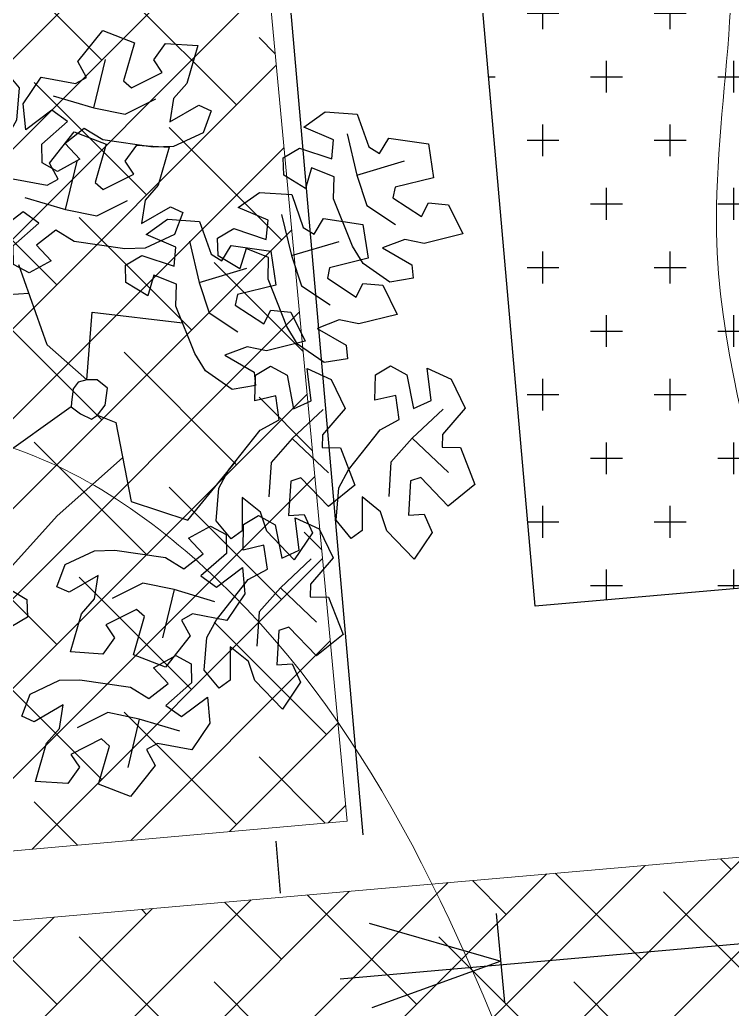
# Model space of a CAD drawing. Header units: millimetres. Extents: x 5637 to 6048, y 3385 to 3927.
# Drawn here: x 5685.5 to 5689.7, y 3628.25 to 3634.09 of the extents above; entities that cross this region are included whole.
import ezdxf

# ---------------------------------------------------------------- set-up
doc = ezdxf.new("R2010")
doc.units = ezdxf.units.MM
doc.layers.add('Contour Lines', color=253, linetype='Continuous')
doc.layers.add('dr', color=7, linetype='Continuous', lineweight=30, true_color=0x424d8a)
doc.layers.add('ground 1', color=7, linetype='Continuous', lineweight=30)
doc.layers.add('plants1', color=7, linetype='Continuous', true_color=0x89ee5d)
pattern_1 = [(45, (2816.368087035456, -1263.747613335156), (-0.2651650429449553, 0.2651650429449554), []), (135, (2816.368087035456, -1263.747613335156), (-0.795495128834866, 0.2651650429449554), [0.9375, -0.5625])]

# ---------------------------------------------------------------- blocks, each defined once
blk = doc.blocks.new('212')
at = {"color": 48, "linetype": 'Continuous'}
for p, q in [((2813.16007876276, 4856.988571532712), (2813.306924864561, 4857.172663950223)), ((2813.306924864561, 4857.172663950223), (2813.494752338661, 4857.100017153288)), ((2813.494752338661, 4857.100017153288), (2813.429771482525, 4856.874955836553)), ((2813.607754812719, 4856.999659603623), (2813.676528172536, 4857.095839370851)), ((2813.676528172536, 4857.095839370851), (2813.867425895319, 4857.083225265852)), ((2812.245819424383, 4856.904788681891), (2812.352204320286, 4857.063799926326)), ((2812.352204320286, 4857.063799926326), (2812.514346156469, 4856.894903521278)), ((2813.867425895319, 4857.083225265852), (2813.802232425158, 4856.858343676233)), ((2813.212022623159, 4856.895204767917), (2813.16007876276, 4856.988571532712)), ((2813.16007876276, 4856.988571532712), (2813.16007876276, 4856.988571532712)), ((2813.254826192702, 4856.715811524313), (2813.323062952981, 4857.001099264884)), ((2813.658065874358, 4856.923607340262), (2813.607754812719, 4856.999659603623)), ((2812.66049170334, 4856.894046011892), (2812.72492325084, 4856.940200958462)), ((2812.72492325084, 4856.940200958462), (2812.813390427101, 4856.833483598158)), ((2813.476869568261, 4856.833131788528), (2813.658065874358, 4856.923607340262)), ((2812.294724939838, 4856.797143378532), (2812.245819424383, 4856.904788681891)), ((2812.514346156469, 4856.894903521278), (2812.551439742208, 4856.783326375136)), ((2812.660300125138, 4856.69589345905), (2812.66049170334, 4856.894046011892)), ((2812.838490291782, 4856.74001050255), (2812.944498907286, 4856.897258775966)), ((2812.944498907286, 4856.897258775966), (2813.14648994017, 4856.859264946688)), ((2813.14648994017, 4856.859264946688), (2813.212022623159, 4856.895204767917)), ((2813.429771482525, 4856.874955836553), (2813.476869568261, 4856.833131788528)), ((2813.802232425158, 4856.858343676233), (2813.724159683173, 4856.770431025947)), ((2812.385761501779, 4856.802682269169), (2812.294724939838, 4856.797143378532)), ((2812.373503227253, 4856.600515445055), (2812.385761501779, 4856.802682269169)), ((2812.813390427101, 4856.833483598158), (2812.797478618271, 4856.64232777646)), ((2811.994493891349, 4856.62311520042), (2812.151323810915, 4856.749459021021)), ((2812.151323810915, 4856.749459021021), (2812.313734788445, 4856.580645897039)), ((2812.551439742208, 4856.783326375136), (2812.660300125138, 4856.69589345905)), ((2813.015238918729, 4856.787191572333), (2813.254826192702, 4856.715811524313)), ((2813.439611971621, 4856.677585822039), (2813.621025683326, 4856.767881930853)), ((2813.724159683173, 4856.770431025947), (2813.702867735457, 4856.632449946066)), ((2812.489579916574, 4856.490482937175), (2812.502097465101, 4856.692737265549)), ((2812.852986282475, 4856.585754958683), (2812.838490291782, 4856.74001050255)), ((2813.006098343679, 4856.701169885105), (2812.852986282475, 4856.585754958683)), ((2813.098490719861, 4856.634638619583), (2813.006098343679, 4856.701169885105)), ((2813.254826192702, 4856.715811524313), (2813.439611971621, 4856.677585822039)), ((2813.702867735457, 4856.632449946066), (2813.874557689517, 4856.731358251311)), ((2813.874557689517, 4856.731358251311), (2813.946749525625, 4856.698639093623)), ((2813.946749525625, 4856.698639093623), (2813.898570183789, 4856.568660939156)), ((2814.492435695307, 4856.602229441427), (2814.618771163662, 4856.691917883452)), ((2814.618771163662, 4856.691917883452), (2814.807966692855, 4856.678736401872)), ((2812.797478618271, 4856.64232777646), (2812.73980475505, 4856.536473001317)), ((2812.947172870789, 4856.502106294247), (2813.098490719861, 4856.634638619583)), ((2814.807966692855, 4856.678736401872), (2814.876059267424, 4856.484806936448)), ((2812.080492424158, 4856.403902334082), (2811.994493891349, 4856.62311520042)), ((2812.313734788445, 4856.580645897039), (2812.373503227253, 4856.600515445055)), ((2812.992142128729, 4856.389241181211), (2813.138988230535, 4856.573333598722)), ((2813.197352544476, 4856.594095979402), (2813.084689283245, 4856.505511760675)), ((2813.138988230535, 4856.573333598722), (2813.326815704629, 4856.500686801786)), ((2813.307053957218, 4856.527100710757), (2813.197352544476, 4856.594095979402)), ((2813.898570183789, 4856.568660939156), (2813.725057836506, 4856.486858744514)), ((2814.668937481915, 4856.527343359685), (2814.492435695307, 4856.602229441427)), ((2812.364080245547, 4856.349571722137), (2812.151137308482, 4856.551301960791)), ((2812.73980475505, 4856.536473001317), (2812.553634007457, 4856.300434775274)), ((2813.604547870346, 4856.483875313934), (2813.307053957218, 4856.527100710757)), ((2814.657519139453, 4856.414057384857), (2814.668937481915, 4856.527343359685)), ((2814.748008023514, 4856.562436828067), (2814.80599509669, 4856.319265867152)), ((2814.939941548436, 4856.44601714803), (2814.994835772325, 4856.53769047203)), ((2814.994835772325, 4856.53769047203), (2814.994835772325, 4856.53769047203)), ((2814.994835772325, 4856.53769047203), (2815.227680691131, 4856.502565231621)), ((2812.364080245547, 4856.349571722137), (2812.489579916574, 4856.490482937175)), ((2812.948968699862, 4856.390512855995), (2812.947172870789, 4856.502106294247)), ((2812.947172870789, 4856.502106294247), (2812.947172870789, 4856.502106294247)), ((2813.084689283245, 4856.505511760675), (2813.171182613785, 4856.413184379182)), ((2813.326815704629, 4856.500686801786), (2813.261830056917, 4856.27562520086)), ((2813.439813387112, 4856.400328967929), (2813.508591538509, 4856.496509019351)), ((2813.508591538509, 4856.496509019351), (2813.69947967813, 4856.483894345967)), ((2813.725057836506, 4856.486858744514), (2813.604547870346, 4856.483875313934)), ((2813.69947967813, 4856.483894345967), (2813.63429099955, 4856.259013040538)), ((2814.371341187078, 4856.421501192288), (2814.467085974389, 4856.478832097798)), ((2814.467085974389, 4856.478832097798), (2814.467085974389, 4856.478832097798)), ((2814.467085974389, 4856.478832097798), (2814.657519139453, 4856.414057384857)), ((2814.876059267424, 4856.484806936448), (2814.939941548436, 4856.44601714803)), ((2815.227680691131, 4856.502565231621), (2815.258688113015, 4856.303570390891)), ((2812.187326569445, 4856.402194234355), (2812.080492424158, 4856.403902334082)), ((2812.080492424158, 4856.403902334082), (2812.080492424158, 4856.403902334082)), ((2812.185690258016, 4856.327470268865), (2812.187326569445, 4856.402194234355)), ((2813.171182613785, 4856.413184379182), (2813.039941175501, 4856.34111157321)), ((2813.086879975518, 4856.116480604429), (2813.155116735795, 4856.401768345)), ((2813.490129240332, 4856.324276988761), (2813.439813387112, 4856.400328967929)), ((2814.374041537615, 4856.318005913998), (2814.371341187078, 4856.421501192288)), ((2814.80599509669, 4856.319265867152), (2815.087166063451, 4856.402808425949)), ((2811.334828469638, 4856.225636511593), (2811.441203782387, 4856.384647187642)), ((2811.441203782387, 4856.384647187642), (2811.603345334378, 4856.215755574175)), ((2812.182480897328, 4856.177766434507), (2812.364080245547, 4856.349571722137)), ((2813.039941175501, 4856.34111157321), (2812.948968699862, 4856.390512855995)), ((2813.044085989134, 4856.295874416416), (2812.992142128729, 4856.389241181211)), ((2812.992142128729, 4856.389241181211), (2812.992142128729, 4856.389241181211)), ((2814.538798593485, 4856.361446440616), (2814.502092497334, 4856.240380813962)), ((2814.671839157597, 4856.308169070695), (2814.538798593485, 4856.361446440616)), ((2812.051791515508, 4856.171539424296), (2812.185690258016, 4856.327470268865)), ((2812.553634007457, 4856.300434775274), (2812.4407588816, 4856.238933523175)), ((2812.670539283017, 4856.140679298473), (2812.776552690101, 4856.297927856079)), ((2812.776552690101, 4856.297927856079), (2812.978538931405, 4856.25993374261)), ((2812.978538931405, 4856.25993374261), (2813.044085989134, 4856.295874416416)), ((2813.261830056917, 4856.27562520086), (2813.308923351076, 4856.233800868643)), ((2813.308923351076, 4856.233800868643), (2813.490129240332, 4856.324276988761)), ((2814.502092497334, 4856.240380813962), (2814.374041537615, 4856.318005913998)), ((2814.668665160291, 4856.179677341532), (2814.671839157597, 4856.308169070695)), ((2814.80599509669, 4856.319265867152), (2814.865282057154, 4856.140114575103)), ((2815.258688113015, 4856.303570390891), (2815.03129120358, 4856.247326705528)), ((2811.383733700905, 4856.117995999814), (2811.334828469638, 4856.225636511593)), ((2811.749500748599, 4856.214893841594), (2811.81392271294, 4856.261048219779)), ((2811.81392271294, 4856.261048219779), (2811.90239947236, 4856.154331427861)), ((2812.4407588816, 4856.238933523175), (2812.461140691871, 4856.097077010296)), ((2813.63429099955, 4856.259013040538), (2813.556213465988, 4856.171100106062)), ((2814.105834354394, 4856.127201132689), (2814.232179690104, 4856.216885351516)), ((2814.232179690104, 4856.216885351516), (2814.421356052976, 4856.203702733167)), ((2815.03129120358, 4856.247326705528), (2815.018606759961, 4856.185627465327)), ((2811.603345334378, 4856.215755574175), (2811.640448219082, 4856.104183788001)), ((2811.749309170393, 4856.016741288751), (2811.749500748599, 4856.214893841594)), ((2812.134959262877, 4856.001108532534), (2812.051791515508, 4856.171539424296)), ((2812.356221582518, 4856.173592924963), (2812.252396204944, 4856.126842154663)), ((2812.395337466896, 4855.976276303529), (2812.356221582518, 4856.173592924963)), ((2812.847297493121, 4856.187860936643), (2813.086879975518, 4856.116480604429)), ((2813.271665754432, 4856.078254902154), (2813.45307467456, 4856.168550726774)), ((2813.556213465988, 4856.171100106062), (2813.534921518273, 4856.033119026181)), ((2814.421356052976, 4856.203702733167), (2814.489448343352, 4856.009778059324)), ((2814.779988041633, 4855.900418510245), (2814.668665160291, 4856.179677341532)), ((2815.018606759961, 4856.185627465327), (2815.187564526233, 4856.073927746558)), ((2811.47476096388, 4856.123529530487), (2811.383733700905, 4856.117995999814)), ((2811.462512272508, 4855.921363274757), (2811.47476096388, 4856.123529530487)), ((2811.640448219082, 4856.104183788001), (2811.749309170393, 4856.016741288751)), ((2811.90239947236, 4856.154331427861), (2811.886482871948, 4855.963175321971)), ((2812.252396204944, 4856.126842154663), (2812.275805949245, 4855.936527908528)), ((2812.461140691871, 4856.097077010296), (2812.584349417527, 4856.125820615424)), ((2812.584349417527, 4856.125820615424), (2812.581140056839, 4855.976116781067)), ((2812.685044856867, 4855.98642432299), (2812.670539283017, 4856.140679298473)), ((2812.838147334913, 4856.101838681027), (2812.685044856867, 4855.98642432299)), ((2812.930554085834, 4856.035308268082), (2812.838147334913, 4856.101838681027)), ((2813.086879975518, 4856.116480604429), (2813.271665754432, 4856.078254902154)), ((2813.534921518273, 4856.033119026181), (2813.706621055491, 4856.132027899811)), ((2813.706621055491, 4856.132027899811), (2813.77880330844, 4856.099308173739)), ((2814.282346008352, 4856.052310827749), (2814.105834354394, 4856.127201132689)), ((2814.865282057154, 4856.140114575103), (2815.034183296111, 4856.028151848154)), ((2815.187564526233, 4856.073927746558), (2815.228279306609, 4856.15553749849)), ((2815.228279306609, 4856.15553749849), (2815.345958750268, 4856.1440623792)), ((2815.345958750268, 4856.1440623792), (2815.430472145525, 4855.972427446607)), ((2811.083493353446, 4855.943962461738), (2811.24033285617, 4856.070306850722)), ((2811.24033285617, 4856.070306850722), (2811.402734250542, 4855.901493158356)), ((2813.56237974049, 4855.969280748158), (2813.68871520885, 4856.058969190183)), ((2813.68871520885, 4856.058969190183), (2813.877911022231, 4856.045782917024)), ((2813.77880330844, 4856.099308173739), (2813.730623966606, 4855.969330019271)), ((2813.877911022231, 4856.045782917024), (2813.94599852103, 4855.851857958988)), ((2814.270927665891, 4855.939024852921), (2814.282346008352, 4856.052310827749)), ((2814.361406966797, 4856.087403727746), (2814.419384456812, 4855.844232198449)), ((2814.553345283297, 4855.970984331901), (2814.608234431411, 4856.062662163289)), ((2814.608234431411, 4856.062662163289), (2814.608234431411, 4856.062662163289)), ((2814.608234431411, 4856.062662163289), (2814.841089217568, 4856.027532699683)), ((2811.578588961833, 4855.811330766876), (2811.591096643005, 4856.013589318448)), ((2812.275805949245, 4855.936527908528), (2812.134959262877, 4856.001108532534)), ((2812.779236236763, 4855.902775942746), (2812.930554085834, 4856.035308268082)), ((2813.029411118872, 4855.994765343709), (2812.916752649218, 4855.906181409171)), ((2813.13911253161, 4855.927770075066), (2813.029411118872, 4855.994765343709)), ((2813.984740130356, 4855.946468091968), (2814.080484917669, 4856.003798997477)), ((2814.080484917669, 4856.003798997477), (2814.080484917669, 4856.003798997477)), ((2814.080484917669, 4856.003798997477), (2814.270927665891, 4855.939024852921)), ((2814.489448343352, 4856.009778059324), (2814.553345283297, 4855.970984331901)), ((2814.841089217568, 4856.027532699683), (2814.872077473136, 4855.828536722186)), ((2811.169496677837, 4855.724749879591), (2811.083493353446, 4855.943962461738)), ((2811.886482871948, 4855.963175321971), (2811.828813800309, 4855.857320831019)), ((2812.49287187074, 4855.922037444489), (2812.395337466896, 4855.976276303529)), ((2812.395337466896, 4855.976276303529), (2812.395337466896, 4855.976276303529)), ((2812.581140056839, 4855.976116781067), (2812.49287187074, 4855.922037444489)), ((2813.436611236319, 4855.884544962435), (2813.13911253161, 4855.927770075066)), ((2813.730623966606, 4855.969330019271), (2813.557121202475, 4855.887528393014)), ((2813.738881527097, 4855.894394666418), (2813.56237974049, 4855.969280748158)), ((2813.817952352893, 4855.929483343219), (2813.875934350296, 4855.686316889695)), ((2813.987440480894, 4855.842972813678), (2813.984740130356, 4855.946468091968)), ((2814.419384456812, 4855.844232198449), (2814.700574305696, 4855.927780685593)), ((2815.087955568337, 4855.940115488473), (2814.957803237691, 4855.88956732468)), ((2815.203130910835, 4855.91646114416), (2815.087955568337, 4855.940115488473)), ((2815.430472145525, 4855.972427446607), (2815.203130910835, 4855.91646114416)), ((2811.453089290806, 4855.67041955184), (2811.240146353744, 4855.872149790492)), ((2811.402734250542, 4855.901493158356), (2811.462512272508, 4855.921363274757)), ((2812.781022482673, 4855.791181936108), (2812.779236236763, 4855.902775942746)), ((2812.779236236763, 4855.902775942746), (2812.779236236763, 4855.902775942746)), ((2812.916752649218, 4855.906181409171), (2813.003236396595, 4855.813853459297)), ((2813.557121202475, 4855.887528393014), (2813.436611236319, 4855.884544962435)), ((2813.727463184637, 4855.78110869159), (2813.738881527097, 4855.894394666418)), ((2814.009885593625, 4855.81306845476), (2814.064779817507, 4855.904741778759)), ((2814.064779817507, 4855.904741778759), (2814.064779817507, 4855.904741778759)), ((2814.064779817507, 4855.904741778759), (2814.297624736314, 4855.869616538352)), ((2814.152197536764, 4855.886413340298), (2814.11548185745, 4855.765347145256)), ((2814.285242608266, 4855.833141046147), (2814.152197536764, 4855.886413340298)), ((2814.297624736314, 4855.869616538352), (2814.328632158197, 4855.670621697624)), ((2814.842824428766, 4855.7975423741), (2814.779988041633, 4855.900418510245)), ((2814.957803237691, 4855.88956732468), (2815.129315988288, 4855.790323929658)), ((2811.453089290806, 4855.67041955184), (2811.578588961833, 4855.811330766876)), ((2811.828813800309, 4855.857320831019), (2811.642633185366, 4855.621286828172)), ((2813.003236396595, 4855.813853459297), (2812.871994958316, 4855.741780653326)), ((2813.441285232261, 4855.788552499021), (2813.537030019573, 4855.84588340453)), ((2813.537030019573, 4855.84588340453), (2813.537030019573, 4855.84588340453)), ((2813.537030019573, 4855.84588340453), (2813.727463184637, 4855.78110869159)), ((2813.94599852103, 4855.851857958988), (2814.009885593625, 4855.81306845476)), ((2814.11548185745, 4855.765347145256), (2813.987440480894, 4855.842972813678)), ((2814.28207847831, 4855.704645093788), (2814.285242608266, 4855.833141046147)), ((2814.419384456812, 4855.844232198449), (2814.478681000433, 4855.665081474782)), ((2814.872077473136, 4855.828536722186), (2814.644680563701, 4855.772293036823)), ((2812.871994958316, 4855.741780653326), (2812.781022482673, 4855.791181936108)), ((2812.97816563348, 4855.31792952516), (2812.81147262146, 4855.790804926833)), ((2813.443985582798, 4855.685057220732), (2813.441285232261, 4855.788552499021)), ((2813.875934350296, 4855.686316889695), (2814.157110108634, 4855.769859732682)), ((2814.644680563701, 4855.772293036823), (2814.632015286403, 4855.710594933391)), ((2815.000420175642, 4855.688188462853), (2814.842824428766, 4855.7975423741)), ((2815.129315988288, 4855.790323929658), (2815.137076276897, 4855.711449825403)), ((2811.276335614704, 4855.723042064057), (2811.169496677837, 4855.724749879591)), ((2811.169496677837, 4855.724749879591), (2811.169496677837, 4855.724749879591)), ((2811.274689720113, 4855.648317530182), (2811.276335614704, 4855.723042064057)), ((2813.608737847091, 4855.728497463156), (2813.572036542517, 4855.607432120692)), ((2813.741783202781, 4855.675220377428), (2813.608737847091, 4855.728497463156)), ((2814.393377401755, 4855.42538484154), (2814.28207847831, 4855.704645093788)), ((2814.632015286403, 4855.710594933391), (2814.800963469512, 4855.598894646238)), ((2815.137076276897, 4855.711449825403), (2815.000420175642, 4855.688188462853)), ((2811.140790977603, 4855.492386685615), (2811.274689720113, 4855.648317530182)), ((2811.271489942582, 4855.49861426421), (2811.453089290806, 4855.67041955184)), ((2813.572036542517, 4855.607432120692), (2813.443985582798, 4855.685057220732)), ((2813.738609205474, 4855.546728648262), (2813.741783202781, 4855.675220377428)), ((2813.875934350296, 4855.686316889695), (2813.93522610234, 4855.507165881836)), ((2814.328632158197, 4855.670621697624), (2814.101235248763, 4855.614378012258)), ((2814.478681000433, 4855.665081474782), (2814.647572372035, 4855.55312297103)), ((2814.800963469512, 4855.598894646238), (2814.841678249887, 4855.680504398169)), ((2814.841678249887, 4855.680504398169), (2814.959347826193, 4855.669033502074)), ((2814.959347826193, 4855.669033502074), (2815.043870520419, 4855.497403929445)), ((2811.642633185366, 4855.621286828172), (2811.529758343701, 4855.559780784492)), ((2812.356939811203, 4855.587169913345), (2811.568480681108, 4855.269705339804)), ((2812.871528484901, 4855.620416932049), (2812.356939811203, 4855.587169913345)), ((2814.101235248763, 4855.614378012258), (2814.088550805148, 4855.55267877206)), ((2811.529758343701, 4855.559780784492), (2811.550149452933, 4855.417929631578)), ((2813.849932371013, 4855.267465025397), (2813.738609205474, 4855.546728648262)), ((2814.088550805148, 4855.55267877206), (2814.257508571416, 4855.440979053289)), ((2814.257508571416, 4855.440979053289), (2814.298223351791, 4855.522588805222)), ((2814.298223351791, 4855.522588805222), (2814.415902795451, 4855.511113685929)), ((2811.223958724978, 4855.321955793852), (2811.140790977603, 4855.492386685615)), ((2811.445221044619, 4855.494440186279), (2811.341405250203, 4855.447689984365)), ((2811.484346512155, 4855.297124133232), (2811.445221044619, 4855.494440186279)), ((2813.212842867147, 4855.111737475235), (2813.244336374849, 4855.510397453063)), ((2813.244336374849, 4855.510397453063), (2813.778112038805, 4855.447632841164)), ((2813.93522610234, 4855.507165881836), (2814.104127341293, 4855.395203154888)), ((2814.415902795451, 4855.511113685929), (2814.500425205486, 4855.339488904882)), ((2814.701354511617, 4855.465082388152), (2814.571211764132, 4855.414534792743)), ((2814.816529854113, 4855.44142804384), (2814.701354511617, 4855.465082388152)), ((2815.043870520419, 4855.497403929445), (2814.816529854113, 4855.44142804384)), ((2811.341405250203, 4855.447689984365), (2811.364805411341, 4855.257375169845)), ((2811.550149452933, 4855.417929631578), (2811.673348879629, 4855.446667876742)), ((2811.673348879629, 4855.446667876742), (2811.670149102098, 4855.296964610769)), ((2814.45623267101, 4855.322514633744), (2814.393377401755, 4855.42538484154)), ((2814.571211764132, 4855.414534792743), (2814.742714931568, 4855.315290829338)), ((2811.364805411341, 4855.257375169845), (2811.223958724978, 4855.321955793852)), ((2811.581871332839, 4855.242884705808), (2811.484346512155, 4855.297124133232)), ((2811.484346512155, 4855.297124133232), (2811.484346512155, 4855.297124133232)), ((2811.670149102098, 4855.296964610769), (2811.581871332839, 4855.242884705808)), ((2814.157899613521, 4855.307166795206), (2814.027747282878, 4855.256618631412)), ((2814.273074956018, 4855.283512450891), (2814.157899613521, 4855.307166795206)), ((2814.500425205486, 4855.339488904882), (2814.273074956018, 4855.283512450891)), ((2814.613819118921, 4855.213155362531), (2814.45623267101, 4855.322514633744)), ((2814.742714931568, 4855.315290829338), (2814.750474935983, 4855.236421516664)), ((2813.912768473949, 4855.164593680832), (2813.849932371013, 4855.267465025397)), ((2814.027747282878, 4855.256618631412), (2814.199260033472, 4855.157375236389)), ((2814.750474935983, 4855.236421516664), (2814.613819118921, 4855.213155362531)), ((2811.52871876694, 4855.147708354421), (2811.665389242934, 4855.170970569546)), ((2811.665389242934, 4855.170970569546), (2811.822970615071, 4855.06161580572)), ((2814.207934644145, 4855.13840114603), (2814.296202830245, 4855.192480482604)), ((2814.296202830245, 4855.192480482604), (2814.393727650926, 4855.138241055182)), ((2814.53667849604, 4854.987675772433), (2814.513268751739, 4855.177990018567)), ((2814.513268751739, 4855.177990018567), (2814.654115153915, 4855.11341418614)), ((2814.915462128589, 4855.140834979978), (2815.003739613654, 4855.194919676518)), ((2815.003739613654, 4855.194919676518), (2815.101255135369, 4855.14067488913)), ((2815.244205696286, 4854.990114397963), (2815.220801027763, 4855.180424136709)), ((2815.220801027763, 4855.180424136709), (2815.361642638353, 4855.115848020089)), ((2811.536479055548, 4855.068834250164), (2811.52871876694, 4855.147708354421)), ((2813.212842867147, 4855.111737475235), (2813.161841549171, 4855.09889853295)), ((2813.274046719384, 4855.110972611317), (2813.212842867147, 4855.111737475235)), ((2813.334212575766, 4855.062364762293), (2813.274046719384, 4855.110972611317)), ((2814.070359429248, 4855.055239485391), (2813.912768473949, 4855.164593680832)), ((2814.199260033472, 4855.157375236389), (2814.20702032208, 4855.078501132135)), ((2814.204725283456, 4854.988697311669), (2814.207934644145, 4855.13840114603)), ((2814.393727650926, 4855.138241055182), (2814.393727650926, 4855.138241055182)), ((2814.393727650926, 4855.138241055182), (2814.432843251112, 4854.940929225328)), ((2814.654115153915, 4855.11341418614), (2814.737283185478, 4854.942978502799)), ((2814.912262066865, 4854.991136505584), (2814.915462128589, 4855.140834979978)), ((2815.101255135369, 4855.14067488913), (2815.101255135369, 4855.14067488913)), ((2815.101255135369, 4855.14067488913), (2815.140380318712, 4854.943363627661)), ((2815.361642638353, 4855.115848020089), (2815.444819968885, 4854.945417696711)), ((2811.707991806141, 4854.969590855142), (2811.536479055548, 4855.068834250164)), ((2811.822970615071, 4855.06161580572), (2811.885816585361, 4854.958740237961)), ((2813.132678953646, 4855.058677353823), (2813.122013815105, 4854.977200575157)), ((2813.161841549171, 4855.09889853295), (2813.132678953646, 4855.058677353823)), ((2813.321092999452, 4854.961628879092), (2813.334212575766, 4855.062364762293)), ((2814.20702032208, 4855.078501132135), (2814.070359429248, 4855.055239485391)), ((2814.327924425955, 4855.017440348415), (2814.204725283456, 4854.988697311669)), ((2814.348306236221, 4854.875583835537), (2814.327924425955, 4855.017440348415)), ((2815.035451910398, 4855.019874182365), (2814.912262066865, 4854.991136505584)), ((2815.055843303822, 4854.878018237871), (2815.035451910398, 4855.019874182365)), ((2811.235328258273, 4854.886721434249), (2811.462664133001, 4854.942697035663)), ((2811.462664133001, 4854.942697035663), (2811.577849058657, 4854.919043259734)), ((2811.577849058657, 4854.919043259734), (2811.707991806141, 4854.969590855142)), ((2811.885816585361, 4854.958740237961), (2811.997129883545, 4854.67948083829)), ((2813.121229512425, 4854.953131115215), (2812.593401918863, 4854.577296077027)), ((2813.122013815105, 4854.977200575157), (2813.121229512425, 4854.953131115215)), ((2813.121229512425, 4854.953131115215), (2813.175199853658, 4854.911128036661)), ((2813.275901076806, 4854.90321393998), (2813.321092999452, 4854.961628879092)), ((2814.606593803657, 4854.936751492589), (2814.424994171245, 4854.764950996536)), ((2814.432843251112, 4854.940929225328), (2814.53667849604, 4854.987675772433)), ((2814.737283185478, 4854.942978502799), (2814.603384442968, 4854.787047658231)), ((2815.3141212881, 4854.939185326539), (2815.132521655688, 4854.767384830488)), ((2815.140380318712, 4854.943363627661), (2815.244205696286, 4854.990114397963)), ((2815.444819968885, 4854.945417696711), (2815.310921226377, 4854.789486852144)), ((2811.319850668308, 4854.715096653199), (2811.235328258273, 4854.886721434249)), ((2813.175199853658, 4854.911128036661), (2813.240686953889, 4854.880141352921)), ((2813.240686953889, 4854.880141352921), (2813.275901076806, 4854.90321393998)), ((2813.275563313323, 4854.903395861256), (2813.383684374646, 4854.859478710135)), ((2814.235440693528, 4854.81408315182), (2814.348306236221, 4854.875583835537)), ((2814.942977761128, 4854.816517554156), (2815.055843303822, 4854.878018237871)), ((2811.800522569841, 4854.719044173101), (2811.631626122466, 4854.831007184245)), ((2813.383684374646, 4854.859478710135), (2813.474389565411, 4854.393982866287)), ((2814.756782771445, 4854.580482698731), (2814.942977761128, 4854.816517554156)), ((2811.478240100761, 4854.785231001648), (2811.437520528811, 4854.703620965523)), ((2811.647193075453, 4854.673530998686), (2811.478240100761, 4854.785231001648)), ((2814.049260078585, 4854.578049148974), (2814.235440693528, 4854.81408315182)), ((2814.424994171245, 4854.764950996536), (2814.299485201252, 4854.624034421537)), ((2814.424994171245, 4854.764950996536), (2814.637937392501, 4854.563215966305)), ((2814.603384442968, 4854.787047658231), (2814.601748131538, 4854.712323692741)), ((2815.132521655688, 4854.767384830488), (2815.007022268853, 4854.62646882387)), ((2815.132521655688, 4854.767384830488), (2815.345464876944, 4854.565649800254)), ((2815.310921226377, 4854.789486852144), (2815.309275615982, 4854.714757526689)), ((2811.437520528811, 4854.703620965523), (2811.319850668308, 4854.715096653199)), ((2811.859814321881, 4854.539893165244), (2811.800522569841, 4854.719044173101)), ((2814.601748131538, 4854.712323692741), (2814.708577485245, 4854.710615308821)), ((2814.708577485245, 4854.710615308821), (2814.708577485245, 4854.710615308821)), ((2814.708577485245, 4854.710615308821), (2814.794571226477, 4854.491402158291)), ((2815.309275615982, 4854.714757526689), (2815.416099893914, 4854.713053650158)), ((2815.416099893914, 4854.713053650158), (2815.416099893914, 4854.713053650158)), ((2815.416099893914, 4854.713053650158), (2815.502108009886, 4854.493841352204)), ((2811.634518214991, 4854.611832326871), (2811.647193075453, 4854.673530998686)), ((2811.997129883545, 4854.67948083829), (2811.993956170431, 4854.550984317546)), ((2813.424082542587, 4854.652135619488), (2813.037993478343, 4854.309210984502)), ((2811.407121305561, 4854.555588641506), (2811.634518214991, 4854.611832326871)), ((2812.127001241928, 4854.497712023398), (2812.16371212966, 4854.618777934245)), ((2812.16371212966, 4854.618777934245), (2812.29176308938, 4854.541152834207)), ((2813.80883813023, 4854.284409841612), (2814.091074646983, 4854.630738882629)), ((2814.299485201252, 4854.624034421537), (2814.286977235887, 4854.421780661545)), ((2815.007022268853, 4854.62646882387), (2814.994514303484, 4854.424215063881)), ((2811.438119144286, 4854.356593232394), (2811.407121305561, 4854.555588641506)), ((2811.859814321881, 4854.539893165244), (2811.578628980385, 4854.456349753873)), ((2811.917801395058, 4854.296722204331), (2811.859814321881, 4854.539893165244)), ((2812.593401918863, 4854.577296077027), (2811.901601262198, 4854.547891663305)), ((2811.993956170431, 4854.550984317546), (2812.127001241928, 4854.497712023398)), ((2812.29176308938, 4854.541152834207), (2812.294453856761, 4854.437656987534)), ((2813.991586499551, 4854.472189582251), (2814.049260078585, 4854.578049148974)), ((2814.475330329381, 4854.533871461672), (2814.415561890573, 4854.514001913655)), ((2814.637741306911, 4854.365058337692), (2814.475330329381, 4854.533871461672)), ((2814.699118491383, 4854.474628491971), (2814.756782771445, 4854.580482698731)), ((2815.182867396982, 4854.536305864007), (2815.123089375016, 4854.516435747603)), ((2815.345268791354, 4854.367492171641), (2815.182867396982, 4854.536305864007)), ((2813.975674690725, 4854.281033760552), (2813.991586499551, 4854.472189582251)), ((2814.415561890573, 4854.514001913655), (2814.403313199205, 4854.311835657927)), ((2814.794571226477, 4854.491402158291), (2814.637741306911, 4854.365058337692)), ((2814.683202175168, 4854.283467594502), (2814.699118491383, 4854.474628491971)), ((2815.123089375016, 4854.516435747603), (2815.110850266805, 4854.314270060261)), ((2815.502108009886, 4854.493841352204), (2815.345268791354, 4854.367492171641)), ((2811.725853495396, 4854.413141031792), (2811.670959271512, 4854.321467707792)), ((2811.789750151147, 4854.374352095948), (2811.725853495396, 4854.413141031792)), ((2812.008280695964, 4854.445101079157), (2811.996857561922, 4854.331814820138)), ((2812.198713861028, 4854.380326366217), (2812.008280695964, 4854.445101079157)), ((2812.096865440841, 4854.422499840841), (2812.233516466323, 4854.445765710778)), ((2812.104625445256, 4854.343630528166), (2812.096865440841, 4854.422499840841)), ((2812.294453856761, 4854.437656987534), (2812.198713861028, 4854.380326366217)), ((2812.233516466323, 4854.445765710778), (2812.391107705813, 4854.336406723758)), ((2814.12877457585, 4854.418624468044), (2814.128573414486, 4854.22047134682)), ((2814.237616360845, 4854.33118083203), (2814.12877457585, 4854.418624468044)), ((2814.836302060288, 4854.421058301996), (2814.836100614737, 4854.222909972349)), ((2814.945147784289, 4854.33362932491), (2814.836302060288, 4854.421058301996)), ((2811.670959271512, 4854.321467707792), (2811.438119144286, 4854.356593232394)), ((2811.857837934141, 4854.180422346335), (2811.789750151147, 4854.374352095948)), ((2812.198713861028, 4854.380326366217), (2812.198713861028, 4854.380326366217)), ((2813.474389565411, 4854.393982866287), (2813.80883813023, 4854.284409841612)), ((2811.670959271512, 4854.321467707792), (2811.670959271512, 4854.321467707792)), ((2811.996857561922, 4854.331814820138), (2812.173364140111, 4854.256929022588)), ((2812.276128612693, 4854.244386564759), (2812.104625445256, 4854.343630528166)), ((2812.391107705813, 4854.336406723758), (2812.453953391907, 4854.233535947578)), ((2813.037993478343, 4854.309210984502), (2812.612137949232, 4853.83682640276)), ((2814.137497006488, 4854.257616845896), (2814.225774775746, 4854.311696750859)), ((2814.225774775746, 4854.311696750859), (2814.323299596427, 4854.257457323434)), ((2814.274718961357, 4854.219613837432), (2814.237616360845, 4854.33118083203)), ((2814.403313199205, 4854.311835657927), (2814.494340177987, 4854.317373980179)), ((2814.466240858378, 4854.106891472302), (2814.44284069724, 4854.297206286818)), ((2814.44284069724, 4854.297206286818), (2814.583692175185, 4854.232625947004)), ((2814.494340177987, 4854.317373980179), (2814.543245693442, 4854.209728676821)), ((2814.982251237377, 4854.222047955575), (2814.945147784289, 4854.33362932491)), ((2815.110850266805, 4854.314270060261), (2815.201867662426, 4854.319807814128)), ((2815.201867662426, 4854.319807814128), (2815.250772893693, 4854.21216730235)), ((2812.173364140111, 4854.256929022588), (2812.047028671751, 4854.167240580562)), ((2812.145976282046, 4854.193838400966), (2812.276128612693, 4854.244386564759)), ((2812.453953391907, 4854.233535947578), (2812.565266690096, 4853.954276547907)), ((2813.812222660319, 4854.177243030528), (2813.943464098603, 4854.249315836499)), ((2813.943464098603, 4854.249315836499), (2814.034441365823, 4854.199914837909)), ((2814.064151450145, 4854.174316968634), (2813.975674690725, 4854.281033760552)), ((2814.134297228957, 4854.107913579923), (2814.137497006488, 4854.257616845896)), ((2814.323299596427, 4854.257457323434), (2814.323299596427, 4854.257457323434)), ((2814.323299596427, 4854.257457323434), (2814.362425063963, 4854.060141270384)), ((2814.583692175185, 4854.232625947004), (2814.666855130978, 4854.062194771049)), ((2814.771688517746, 4854.176751370968), (2814.683202175168, 4854.283467594502)), ((2811.548935377861, 4854.167597148052), (2811.685605569662, 4854.190864154759)), ((2811.685605569662, 4854.190864154759), (2811.843187225991, 4854.081504599353)), ((2811.803474079597, 4854.161527295406), (2812.03081052271, 4854.217493313663)), ((2812.047028671751, 4854.167240580562), (2811.857837934141, 4854.180422346335)), ((2812.03081052271, 4854.217493313663), (2812.145976282046, 4854.193838400966)), ((2813.898711199277, 4854.084915364844), (2813.812222660319, 4854.177243030528)), ((2814.034441365823, 4854.199914837909), (2814.036227611732, 4854.088320831272)), ((2814.128573414486, 4854.22047134682), (2814.064151450145, 4854.174316968634)), ((2814.436870380698, 4854.05071800077), (2814.274718961357, 4854.219613837432)), ((2814.543245693442, 4854.209728676821), (2814.436870380698, 4854.05071800077)), ((2814.836100614737, 4854.222909972349), (2814.771688517746, 4854.176751370968)), ((2815.144397865141, 4854.053151834719), (2814.982251237377, 4854.222047955575)), ((2815.250772893693, 4854.21216730235), (2815.144397865141, 4854.053151834719)), ((2811.556695666468, 4854.088723043798), (2811.548935377861, 4854.167597148052)), ((2811.88798775905, 4853.989887571237), (2811.803474079597, 4854.161527295406)), ((2814.257496655648, 4854.136651825088), (2814.134297228957, 4854.107913579923)), ((2814.277887764884, 4853.994800672175), (2814.257496655648, 4854.136651825088)), ((2811.728208132869, 4853.989484440355), (2811.556695666468, 4854.088723043798)), ((2811.843187225991, 4854.081504599353), (2811.906032912089, 4853.978633823174)), ((2812.046372115731, 4854.060026427072), (2812.005666918518, 4853.978417243524)), ((2812.215330166195, 4853.948321916725), (2812.046372115731, 4854.060026427072)), ((2812.368659660583, 4853.993835091139), (2812.199763213209, 4854.105798102279)), ((2813.084839881891, 4854.021766754744), (2813.258342646021, 4854.103568381004)), ((2813.258342646021, 4854.103568381004), (2813.378852612176, 4854.106551811582)), ((2813.378852612176, 4854.106551811582), (2813.676346525309, 4854.063326414761)), ((2813.676346525309, 4854.063326414761), (2813.786047653854, 4853.996335937696)), ((2813.786047653854, 4853.996335937696), (2813.898711199277, 4854.084915364844)), ((2814.036227611732, 4854.088320831272), (2813.884909762662, 4853.955788505937)), ((2814.036227611732, 4854.088320831272), (2814.036227611732, 4854.088320831272)), ((2814.362425063963, 4854.060141270384), (2814.466240858378, 4854.106891472302)), ((2814.666855130978, 4854.062194771049), (2814.53296118005, 4853.906264210674)), ((2813.036655748479, 4853.891788316085), (2813.084839881891, 4854.021766754744)), ((2813.977311722005, 4853.889257808798), (2814.130414200047, 4854.004672166835)), ((2814.130414200047, 4854.004672166835), (2814.144919773902, 4853.850417191351)), ((2814.536160957581, 4854.055967476649), (2814.354556817781, 4853.884161904826)), ((2811.255553599775, 4853.906625171004), (2811.482880743922, 4853.962585829297)), ((2811.482880743922, 4853.962585829297), (2811.598065669577, 4853.938932053366)), ((2811.598065669577, 4853.938932053366), (2811.728208132869, 4853.989484440355)), ((2812.005666918518, 4853.978417243524), (2811.88798775905, 4853.989887571237)), ((2811.906032912089, 4853.978633823174), (2812.017346210274, 4853.699374423502)), ((2812.202655021542, 4853.886628036488), (2812.215330166195, 4853.948321916725)), ((2812.427951128432, 4853.814688874862), (2812.368659660583, 4853.993835091139)), ((2812.565266690096, 4853.954276547907), (2812.56210256014, 4853.825780595547)), ((2813.280542330227, 4853.957977747835), (2813.108842793005, 4853.859068874208)), ((2813.259250382508, 4853.819996667954), (2813.280542330227, 4853.957977747835)), ((2813.884909762662, 4853.955788505937), (2813.977311722005, 4853.889257808798)), ((2814.165012923221, 4853.933294628495), (2814.277887764884, 4853.994800672175)), ((2811.340067279228, 4853.734985446833), (2811.255553599775, 4853.906625171004)), ((2811.975258112107, 4853.830384351124), (2812.202655021542, 4853.886628036488)), ((2812.695147631636, 4853.7725083014), (2812.731848936211, 4853.893573643863)), ((2812.731848936211, 4853.893573643863), (2812.859890312772, 4853.815947975441)), ((2813.108842793005, 4853.859068874208), (2813.036655748479, 4853.891788316085)), ((2813.543793302486, 4853.912841587672), (2813.362384382358, 4853.822545763051)), ((2813.728583872978, 4853.874616169589), (2813.543793302486, 4853.912841587672)), ((2813.978832308277, 4853.697260625646), (2814.165012923221, 4853.933294628495)), ((2814.354556817781, 4853.884161904826), (2814.22905714675, 4853.743250689789)), ((2814.354556817781, 4853.884161904826), (2814.567504546421, 4853.682431950365)), ((2814.53296118005, 4853.906264210674), (2814.531310493882, 4853.831539392608)), ((2811.820739180761, 4853.738932966734), (2811.651842733386, 4853.850895977877)), ((2812.006255950837, 4853.631388942011), (2811.975258112107, 4853.830384351124)), ((2812.56210256014, 4853.825780595547), (2812.695147631636, 4853.7725083014)), ((2813.728583872978, 4853.874616169589), (2813.6603471127, 4853.58932842902)), ((2813.968161563793, 4853.803235553185), (2813.728583872978, 4853.874616169589)), ((2814.144919773902, 4853.850417191351), (2814.038906366818, 4853.693168633744)), ((2814.531310493882, 4853.831539392608), (2814.638149430746, 4853.829831577074)), ((2814.638149430746, 4853.829831577074), (2814.638149430746, 4853.829831577074)), ((2814.638149430746, 4853.829831577074), (2814.724152755136, 4853.610618994927)), ((2811.498456427489, 4853.805124586861), (2811.457736855537, 4853.723514550736)), ((2811.667409686372, 4853.69341979232), (2811.498456427489, 4853.805124586861)), ((2812.427951128432, 4853.814688874862), (2812.146766071128, 4853.731140671912)), ((2812.485928618451, 4853.571517345566), (2812.427951128432, 4853.814688874862)), ((2812.859890312772, 4853.815947975441), (2812.862600246468, 4853.712453265536)), ((2813.181168057369, 4853.732083449286), (2813.259250382508, 4853.819996667954)), ((2811.457736855537, 4853.723514550736), (2811.340067279228, 4853.734985446833)), ((2811.880030648609, 4853.559786750459), (2811.820739180761, 4853.738932966734)), ((2812.576417786707, 4853.719891997194), (2812.564994368472, 4853.606610529755)), ((2812.766860250738, 4853.655122644218), (2812.576417786707, 4853.719891997194)), ((2812.862600246468, 4853.712453265536), (2812.766860250738, 4853.655122644218)), ((2813.115979378784, 4853.507202143858), (2813.181168057369, 4853.732083449286)), ((2813.506540497419, 4853.757295905371), (2813.325334608164, 4853.666819785255)), ((2813.488648143867, 4853.490409972232), (2813.553628999997, 4853.715471288963)), ((2813.553628999997, 4853.715471288963), (2813.506540497419, 4853.757295905371)), ((2813.836920125514, 4853.731162747212), (2813.771377859362, 4853.6952223576)), ((2814.038906366818, 4853.693168633744), (2813.836920125514, 4853.731162747212)), ((2814.22905714675, 4853.743250689789), (2814.216549465576, 4853.540992138221)), ((2811.654734541719, 4853.631725912083), (2811.667409686372, 4853.69341979232)), ((2812.017346210274, 4853.699374423502), (2812.014172497159, 4853.570877902757)), ((2812.293999885104, 4853.687937309794), (2812.239105945413, 4853.596259194215)), ((2812.357887241891, 4853.649143013987), (2812.293999885104, 4853.687937309794)), ((2812.42597474069, 4853.455218055952), (2812.357887241891, 4853.649143013987)), ((2812.766860250738, 4853.655122644218), (2812.766860250738, 4853.655122644218)), ((2813.325334608164, 4853.666819785255), (2813.375645669807, 4853.590767521895)), ((2813.771377859362, 4853.6952223576), (2813.823321719766, 4853.601855592806)), ((2813.921168028215, 4853.591406418886), (2813.978832308277, 4853.697260625646)), ((2814.40491185804, 4853.653088298308), (2814.345138627655, 4853.6332184661)), ((2814.567313252412, 4853.484274605946), (2814.40491185804, 4853.653088298308)), ((2811.427337632289, 4853.575482226721), (2811.654734541719, 4853.631725912083)), ((2812.239105945413, 4853.596259194215), (2812.006255950837, 4853.631388942011)), ((2812.147217568656, 4853.517605608612), (2812.18392845639, 4853.638671519457)), ((2812.18392845639, 4853.638671519457), (2812.311979416107, 4853.561046419421)), ((2812.239105945413, 4853.596259194215), (2812.239105945413, 4853.596259194215)), ((2812.564994368472, 4853.606610529755), (2812.741510814012, 4853.531720509008)), ((2813.375645669807, 4853.590767521895), (2813.306867518405, 4853.494587470474)), ((2813.823321719766, 4853.601855592806), (2813.676475617965, 4853.417763175297)), ((2813.823321719766, 4853.601855592806), (2813.823321719766, 4853.601855592806)), ((2813.905246636227, 4853.400250028805), (2813.921168028215, 4853.591406418886)), ((2814.345138627655, 4853.6332184661), (2814.332885144701, 4853.431051926179)), ((2814.724152755136, 4853.610618994927), (2814.567313252412, 4853.484274605946)), ((2811.458335471014, 4853.376486817607), (2811.427337632289, 4853.575482226721)), ((2811.880030648609, 4853.559786750459), (2811.598845591306, 4853.476238547507)), ((2811.938017721786, 4853.316615789546), (2811.880030648609, 4853.559786750459)), ((2812.014172497159, 4853.570877902757), (2812.147217568656, 4853.517605608612)), ((2812.311979416107, 4853.561046419421), (2812.314670183488, 4853.457550572747)), ((2814.058337222381, 4853.537835376332), (2814.058150151563, 4853.339687899262)), ((2814.167197889505, 4853.450397668666), (2814.058337222381, 4853.537835376332)), ((2812.741510814012, 4853.531720509008), (2812.615165478301, 4853.442036290179)), ((2813.306867518405, 4853.494587470474), (2813.115979378784, 4853.507202143858)), ((2813.676475617965, 4853.417763175297), (2813.488648143867, 4853.490409972232)), ((2813.605800387609, 4853.413561758088), (2813.73705140905, 4853.485635132447)), ((2813.73705140905, 4853.485635132447), (2813.82802867627, 4853.436234133856)), ((2811.746069822124, 4853.433034617006), (2811.691175882432, 4853.341356501426)), ((2811.809966762068, 4853.394240889581), (2811.746069822124, 4853.433034617006)), ((2812.028497306884, 4853.464989872788), (2812.01707388865, 4853.35170840535)), ((2812.218930187756, 4853.40021995143), (2812.028497306884, 4853.464989872788)), ((2812.314670183488, 4853.457550572747), (2812.218930187756, 4853.40021995143)), ((2812.615165478301, 4853.442036290179), (2812.42597474069, 4853.455218055952)), ((2813.82802867627, 4853.436234133856), (2813.829810130599, 4853.324639843025)), ((2814.204300774208, 4853.338825882491), (2814.167197889505, 4853.450397668666)), ((2814.332885144701, 4853.431051926179), (2814.423917199258, 4853.436585741043)), ((2814.423917199258, 4853.436585741043), (2814.472817638943, 4853.328944945072)), ((2811.691175882432, 4853.341356501426), (2811.458335471014, 4853.376486817607)), ((2811.878054260868, 4853.200315931547), (2811.809966762068, 4853.394240889581)), ((2812.218930187756, 4853.40021995143), (2812.218930187756, 4853.40021995143)), ((2813.692298509725, 4853.321234660792), (2813.605800387609, 4853.413561758088)), ((2813.993723395646, 4853.293533236886), (2813.905246636227, 4853.400250028805)), ((2811.691175882432, 4853.341356501426), (2811.691175882432, 4853.341356501426)), ((2812.01707388865, 4853.35170840535), (2812.19358075103, 4853.276817816219)), ((2812.878422116569, 4853.258090558079), (2813.051929956468, 4853.339887676952)), ((2813.051929956468, 4853.339887676952), (2813.172444714205, 4853.342871391721)), ((2813.172444714205, 4853.342871391721), (2813.469943418914, 4853.29964627909)), ((2813.469943418914, 4853.29964627909), (2813.579644547461, 4853.232655802026)), ((2813.579644547461, 4853.232655802026), (2813.692298509725, 4853.321234660792)), ((2813.829810130599, 4853.324639843025), (2813.678491997341, 4853.192112309272)), ((2813.829810130599, 4853.324639843025), (2813.829810130599, 4853.324639843025)), ((2814.058150151563, 4853.339687899262), (2813.993723395646, 4853.293533236886)), ((2814.366442326199, 4853.169934269025), (2814.204300774208, 4853.338825882491)), ((2814.472817638943, 4853.328944945072), (2814.366442326199, 4853.169934269025)), ((2812.19358075103, 4853.276817816219), (2812.067245282671, 4853.187129374196)), ((2812.830243058927, 4853.128107612032), (2812.878422116569, 4853.258090558079)), ((2813.770889449291, 4853.12557653636), (2813.924011093653, 4853.240992031166)), ((2813.924011093653, 4853.240992031166), (2813.938507084345, 4853.086736487298)), ((2812.067245282671, 4853.187129374196), (2811.878054260868, 4853.200315931547)), ((2813.074129640675, 4853.194297043782), (2812.902425027679, 4853.095392677541)), ((2813.052828109798, 4853.056315395517), (2813.074129640675, 4853.194297043782)), ((2813.678491997341, 4853.192112309272), (2813.770889449291, 4853.12557653636)), ((2812.902425027679, 4853.095392677541), (2812.830243058927, 4853.128107612032)), ((2813.337371029772, 4853.149160315234), (2813.155962109648, 4853.058864490612)), ((2813.522166391845, 4853.110935181342), (2813.337371029772, 4853.149160315234)), ((2813.522166391845, 4853.110935181342), (2813.453934423148, 4852.825647724964)), ((2813.761758173207, 4853.039560209094), (2813.522166391845, 4853.110935181342)), ((2813.938507084345, 4853.086736487298), (2813.832493677266, 4852.929487929691)), ((2812.974764950975, 4852.968403313618), (2813.052828109798, 4853.056315395517)), ((2812.90955653769, 4852.74353045458), (2812.974764950975, 4852.968403313618)), ((2813.300127807867, 4852.993615201321), (2813.118921918611, 4852.903139081202)), ((2813.282230662733, 4852.726728983984), (2813.347225893603, 4852.951791153294)), ((2813.347225893603, 4852.951791153294), (2813.300127807867, 4852.993615201321)), ((2813.6304978528, 4852.967481474776), (2813.56496516981, 4852.931541653546)), ((2813.832493677266, 4852.929487929691), (2813.6304978528, 4852.967481474776)), ((2813.118921918611, 4852.903139081202), (2813.169232980255, 4852.827086817842)), ((2813.56496516981, 4852.931541653546), (2813.616909030215, 4852.838174888751)), ((2813.616909030215, 4852.838174888751), (2813.470062928408, 4852.654082471241)), ((2813.616909030215, 4852.838174888751), (2813.616909030215, 4852.838174888751)), ((2813.169232980255, 4852.827086817842), (2813.100464412015, 4852.730907334805)), ((2813.100464412015, 4852.730907334805), (2812.90955653769, 4852.74353045458)), ((2813.470062928408, 4852.654082471241), (2813.282230662733, 4852.726728983984))]:
    blk.add_line(p, q, dxfattribs=at)
at = {"layer": 'plants1', "color": 48, "linetype": 'Continuous'}
blk.add_line((2813.212842867147, 4855.111737475235), (2812.97816563348, 4855.31792952516), dxfattribs=at)

msp = doc.modelspace()

# ---------------------------------------------------------------- hatches: boundary and pattern name
at = {"layer": 'plants1'}
h = msp.add_hatch(dxfattribs=at)
h.set_pattern_fill('ANSI38', color=256, scale=3, style=0)
h.set_pattern_definition(pattern_1)
edge = h.paths.add_edge_path()
edge.add_line((5722.152672781176, 3655.680587536574), (5723.31450998077, 3642.143559019267))
edge.add_line((5723.31450998077, 3642.143559019267), (5716.579830417526, 3641.525491716067))
edge.add_line((5716.579830417526, 3641.525491716067), (5716.030395976127, 3647.87697919908))
edge.add_line((5716.030395976127, 3647.87697919908), (5685.929475186556, 3645.379551818678))
edge.add_line((5685.929475186556, 3645.379551818678), (5687.432638571114, 3629.362803289929))
edge.add_line((5687.432638571114, 3629.362803289929), (5683.853334543139, 3629.044355053508))
edge.add_line((5683.853334543139, 3629.044355053508), (5682.359528131288, 3632.766501153914))
edge.add_line((5682.359528131288, 3632.766501153914), (5681.58337296126, 3637.665259718611))
edge.add_line((5681.58337296126, 3637.665259718611), (5681.239477824154, 3644.060184158897))
edge.add_line((5681.239477824154, 3644.060184158897), (5680.86901770834, 3648.954936368574))
edge.add_arc((5684.026289544294, 3649.193895000167), 3.166301734472482, 89.05786846139392, 184.3281886559701, ccw=False)
edge.add_line((5684.078351638986, 3652.359768688742), (5685.841737197552, 3652.578693579684))
edge.add_line((5685.841737197552, 3652.578693579684), (5688.590168913133, 3652.872923269845))
edge.add_line((5688.590168913133, 3652.872923269845), (5688.884642509609, 3650.715236662775))
edge.add_line((5688.884642509609, 3650.715236662775), (5695.186391252373, 3651.264467187794))
edge.add_line((5695.186391252373, 3651.264467187794), (5695.009709390846, 3653.304460591259))
edge.add_line((5695.009709390846, 3653.304460591259), (5722.152672781176, 3655.680587536574))
at = {"layer": 'plants1', "true_color": 0x4ec6ac}
h = msp.add_hatch(dxfattribs=at)
h.set_pattern_fill('CROSS', color=123, scale=1.5, style=0)
h.set_pattern_definition([(0, (2816.368087035456, -1263.747613335156), (0.375, 0.375), [0.1875, -0.5625]), (90, (2816.461837035456, -1263.841363335156), (-0.3749999999999999, 0.375), [0.1875, -0.5625])])
h.paths.add_polyline_path([(5687.340317862734, 3644.293023178958), (5713.963604274635, 3646.570207865636), (5715.151799295996, 3632.953514686433), (5688.542154011935, 3630.62980224481)])
at = {"layer": 'plants1'}
h = msp.add_hatch(dxfattribs=at)
h.set_pattern_fill('ANSI38', color=256, scale=3, style=0)
h.set_pattern_definition(pattern_1)
h.paths.add_polyline_path([(5684.015564983322, 3628.64963522659), (5689.443789155393, 3617.18510894139), (5728.21676223766, 3636.089086317), (5723.812614997494, 3638.889010374019), (5717.148300334011, 3638.312133427284), (5717.713792069181, 3631.595357312063)])
at = {"layer": 'plants1', "lineweight": 9, "true_color": 0x87ea5d}
h = msp.add_hatch(dxfattribs=at)
h.set_pattern_fill('GRASS', color=83, style=0)
h.set_pattern_definition([(90, (2816.368087035456, -1263.747613335156), (-0.7071067809999999, 0.7071067809999999), [0.1875, -1.226713563]), (45, (2816.368087035456, -1263.747613335156), (-0.7071067811865475, 0.7071067811865476), [0.1875, -0.8125]), (135, (2816.368087035456, -1263.747613335156), (-0.7071067811865476, -0.7071067811865475), [0.1875, -0.8125])])
edge = h.paths.add_edge_path()
edge.add_line((5983.543146376789, 3551.445805101491), (5969.640635504285, 3562.838185826287))
edge.add_line((5969.640635504285, 3562.838185826287), (5966.492252980823, 3561.768624968458))
edge.add_line((5966.492252980823, 3561.768624968458), (5955.921017339108, 3557.299893196933))
edge.add_line((5955.921017339107, 3557.299893196933), (5946.238677310108, 3544.639421632763))
edge.add_line((5946.238677310108, 3544.639421632763), (5920.217170966603, 3532.993634617345))
edge.add_line((5920.217170966603, 3532.993634617345), (5906.122187960691, 3533.806131472588))
edge.add_line((5906.122187960691, 3533.806131472588), (5874.303167214423, 3518.905773727294))
edge.add_arc((5872.286045028751, 3523.588218137926), 5.098437757841221, 205.9057288569798, 293.3056048456494, ccw=False)
edge.add_line((5867.699928378741, 3521.360752842329), (5862.632327681754, 3531.794409419595))
edge.add_line((5862.632327681755, 3531.794409419595), (5846.300825011211, 3537.845906180429))
edge.add_line((5846.30082501121, 3537.845906180429), (5835.704934110892, 3553.189519123115))
edge.add_line((5835.704934110892, 3553.189519123115), (5829.869514344558, 3565.464410968983))
edge.add_line((5829.869514344558, 3565.464410968983), (5818.951785877673, 3589.787818731628))
edge.add_line((5818.951785877673, 3589.787818731628), (5819.105349046455, 3602.062710577497))
edge.add_line((5819.105349046455, 3602.062710577497), (5812.502110210773, 3616.946016101519))
edge.add_line((5812.502110210774, 3616.946016101519), (5783.214278819822, 3614.413327711298))
edge.add_line((5783.214278819822, 3614.413327711298), (5742.27744412079, 3610.939958988603))
edge.add_line((5742.277444120789, 3610.939958988603), (5740.644030012792, 3628.008894982169))
edge.add_line((5740.644030012792, 3628.008894982169), (5728.21676223766, 3636.089086317))
edge.add_line((5728.21676223766, 3636.089086317), (5724.527309350425, 3634.145468249055))
edge.add_line((5724.527309350425, 3634.145468249055), (5745.96438259031, 3596.014769703591))
edge.add_line((5745.96438259031, 3596.014769703591), (5750.558930671819, 3599.373842859833))
edge.add_line((5750.558930671819, 3599.373842859833), (5769.6227869008, 3566.839205986142))
edge.add_line((5769.622786900799, 3566.839205986142), (5734.815644929742, 3545.997845025774))
edge.add_line((5734.815644929742, 3545.997845025774), (5735.196569320273, 3544.982893832115))
edge.add_line((5735.196569320273, 3544.982893832115), (5738.116978896199, 3540.41561159599))
edge.add_line((5738.116978896198, 3540.41561159599), (5741.545288734643, 3535.467720797594))
edge.add_line((5741.545288734644, 3535.467720797594), (5749.036778095164, 3527.601845317423))
edge.add_line((5749.036778095163, 3527.601845317423), (5798.598934408347, 3480.165366437292))
edge.add_arc((5805.582526731787, 3474.340858353454), 9.093704204487059, 39.82903574491269, 140.1709642550854, ccw=False)
edge.add_line((5812.566119055227, 3480.165366437292), (5813.835864873366, 3478.642939646798))
edge.add_line((5813.835864873367, 3478.642939646798), (5821.581302752425, 3487.396897421425))
edge.add_line((5821.581302752425, 3487.396897421425), (5830.342537931083, 3479.65789084046))
edge.add_line((5830.342537931083, 3479.65789084046), (5822.089199789505, 3470.396457469005))
edge.add_line((5822.089199789505, 3470.396457469005), (5822.851048570565, 3469.381504410695))
edge.add_line((5822.851048570565, 3469.381504410695), (5809.500748557341, 3454.17964400092))
edge.add_line((5809.500748557341, 3454.17964400092), (5804.182934400614, 3458.065560870161))
edge.add_line((5804.182934400615, 3458.065560870161), (5802.35741957415, 3455.686428245293))
edge.add_line((5802.357419574149, 3455.686428245293), (5805.849712453533, 3451.086771961519))
edge.add_line((5805.849712453533, 3451.086771961519), (5796.32527380928, 3440.222068048281))
edge.add_line((5796.32527380928, 3440.222068048281), (5784.020432236173, 3450.625647826298))
edge.add_line((5784.020432236173, 3450.625647826298), (5793.014108703598, 3461.338688593605))
edge.add_line((5793.014108703599, 3461.338688593605), (5795.52615185077, 3459.324525714185))
edge.add_line((5795.52615185077, 3459.324525714185), (5796.852599300491, 3460.964638720235))
edge.add_line((5796.852599300491, 3460.964638720235), (5791.156559684721, 3465.935910660593))
edge.add_line((5791.156559684721, 3465.935910660593), (5792.653973783181, 3467.651634549444))
edge.add_arc((5786.626672361195, 3472.912018334733), 8.000000000000167, 318.8868656851399, 400.7908125521247)
edge.add_line((5792.683470942852, 3478.138412018837), (5782.845449826959, 3488.438386309253))
edge.add_line((5782.845449826959, 3488.438386309253), (5763.728535120212, 3506.990940139635))
edge.add_line((5763.728535120212, 3506.990940139635), (5752.522149181643, 3518.421384358084))
edge.add_line((5752.522149181642, 3518.421384358084), (5734.816260988662, 3536.224089832984))
edge.add_line((5734.816260988662, 3536.224089832984), (5726.083387098455, 3549.348581333322))
edge.add_line((5726.083387098455, 3549.348581333322), (5715.102136828464, 3569.233022727199))
edge.add_line((5715.102136828464, 3569.233022727199), (5688.066045950565, 3610.010505711823))
edge.add_line((5688.066045950565, 3610.010505711823), (5687.6689330798, 3609.779417813003))
edge.add_line((5687.6689330798, 3609.779417813003), (5701.641910615803, 3588.08792204371))
edge.add_line((5701.641910615803, 3588.08792204371), (5696.039048254053, 3584.44464457802))
edge.add_line((5696.039048254054, 3584.44464457802), (5702.714446619498, 3568.949629540359))
edge.add_line((5702.714446619498, 3568.949629540359), (5693.954417755168, 3563.084840151439))
edge.add_line((5693.954417755168, 3563.084840151439), (5685.568881755245, 3556.596485806248))
edge.add_line((5685.568881755245, 3556.596485806248), (5723.08063528065, 3502.396598107433))
edge.add_line((5723.08063528065, 3502.396598107433), (5785.059830075699, 3394.671068844227))
edge.add_line((5785.0598300757, 3394.671068844227), (5883.788074873661, 3413.050262465064))
edge.add_line((5883.788074873661, 3413.050262465064), (5919.329713899851, 3457.938898947066))
edge.add_line((5919.329713899851, 3457.938898947066), (5966.332638887769, 3498.085115972264))
edge.add_line((5966.332638887769, 3498.085115972264), (6010.099541831191, 3522.463446991074))
edge.add_line((6010.09954183119, 3522.463446991074), (6039.963669175579, 3496.516754754641))
edge.add_line((6039.963669175579, 3496.516754754641), (6039.963657156173, 3522.840874027848))
edge.add_line((6039.963657156173, 3522.840874027848), (6037.044810787087, 3526.908516358228))
edge.add_line((6037.044810787086, 3526.908516358228), (6033.324818014818, 3517.218023367356))
edge.add_line((6033.324818014818, 3517.218023367356), (6030.351272550581, 3517.763515441751))
edge.add_line((6030.35127255058, 3517.763515441751), (6029.211470008659, 3517.17572006019))
edge.add_line((6029.211470008659, 3517.17572006019), (6022.482974460178, 3530.584799987808))
edge.add_line((6022.482974460178, 3530.584799987808), (6022.593278036022, 3530.841961283026))
edge.add_line((6022.593278036022, 3530.841961283026), (5996.701163907655, 3552.463764786439))
edge.add_line((5996.701163907655, 3552.463764786439), (5983.543146376789, 3551.445805101491))

# ---------------------------------------------------------------- linework, layer by layer
at = {"layer": 'Contour Lines', "lineweight": 5, "ltscale": 0.5}
for points, knots in [([(5682.04230846919, 3646.957635741685), (5682.85006744278, 3646.742985282271), (5684.676835487923, 3646.257547654268), (5687.387004651519, 3645.681567882816), (5690.314800275235, 3644.292842933904), (5692.960963896216, 3645.784299793596), (5695.468541706527, 3647.043158967444), (5697.833203409456, 3645.830706394879), (5700.036319217725, 3646.366262389099), (5702.33950713164, 3646.536895636665), (5704.436841216761, 3645.554592447406), (5706.796616865979, 3642.510991682478), (5710.824478219534, 3640.585166142667), (5715.944461388894, 3638.696359332004), (5720.171654517964, 3636.14385724356), (5724.998261864371, 3633.729562020739), (5729.910340437938, 3632.19233916834), (5735.239488597326, 3631.430721387069), (5741.565102964071, 3631.912220713764), (5748.29001940029, 3631.933869842041), (5754.86151242797, 3632.512646549539), (5760.530443215589, 3632.069126250243), (5763.210922839381, 3631.634444626246), (5766.398538346702, 3631.072956286456), (5766.994708105632, 3630.980892822013)], [0, 0, 0, 0, 4.999935675284786, 11.30748529949665, 16.89589333992601, 23.0466793629984, 28.45483666754992, 32.6402653511955, 37.73096958447859, 41.63612867379494, 46.35345215543759, 50.84047470958503, 64.49852535094422, 72.09665450777305, 83.73005792009889, 93.962223473517, 104.4337248482697, 114.4741043820205, 126.0353485959603, 142.4429222094587, 154.480865230887, 166.6283638313604, 173.1886073353838, 177.127493838072, 177.127493838072, 177.127493838072, 177.127493838072]), ([(5679.435040317036, 3636.058334424692), (5680.645375872549, 3636.573563180824), (5681.238454352913, 3636.420923177758), (5683.940486800083, 3636.361819454049), (5686.49958534255, 3636.172448106882), (5688.626430564447, 3636.954231797289), (5689.997005197516, 3635.019844887622), (5689.201816088002, 3632.324956901339), (5690.749782932125, 3629.525409291633), (5690.226609924428, 3626.752710111773), (5690.779274786662, 3625.428890867934), (5691.055084535126, 3624.903511521648)], [0, 0, 0, 0, 3.779253252794326, 10.90866755857314, 15.83110007597709, 19.59186249437827, 22.67426659865453, 27.65181652339996, 35.51537302822374, 40.37581902034376, 43.89386350335612, 43.89386350335612, 43.89386350335612, 43.89386350335612]), ([(5689.65211246628, 3624.903511521648), (5689.65152911539, 3624.904618617687), (5689.227817927345, 3625.709129127863), (5688.493009332098, 3627.777202533543), (5687.409342380106, 3630.383908620785), (5685.292495778946, 3631.83320176404), (5683.496679787342, 3631.578723927773), (5682.344348096953, 3631.309275346669), (5681.761656547496, 3631.173025157134)], [103.498478584111, 103.498478584111, 103.498478584111, 103.498478584111, 103.5059930544302, 108.9586716234214, 116.7214880541061, 119.900216156934, 123.4448270022782, 127.0706508115407, 127.0706508115407, 127.0706508115407, 127.0706508115407])]:
    msp.add_open_spline(points, degree=3, knots=knots, dxfattribs=at)
at = {"layer": 'dr', "color": 4, "ltscale": 0.5}
for p, q in [((5688.362143269836, 3628.292327303478), (5688.312484308868, 3628.817433214654)), ((5687.562115802428, 3628.761302679883), (5688.338113539611, 3628.537277960329)), ((5688.338113539611, 3628.537277960329), (5687.578728923907, 3628.262013296753))]:
    msp.add_line(p, q, dxfattribs=at)
msp.add_lwpolyline([(5687.39048271528, 3628.431971756889), (5718.1512291628, 3631.140322710119), (5724.820911445058, 3635.057613259896)], dxfattribs=at)
at = {"layer": 'ground 1', "ltscale": 0.5}
for points in [[(5687.120437231861, 3645.322523390673), (5686.126944257257, 3645.237798741633), (5687.525028984342, 3629.281796232764)], [(5687.039990781306, 3628.938252322509), (5687.013976252963, 3629.245448331094)]]:
    msp.add_lwpolyline(points, dxfattribs=at)
at = {"layer": 'plants1', "color": 94, "lineweight": 9, "true_color": 0x0cac0c}
msp.add_lwpolyline([(5722.152672781176, 3655.680587536574), (5723.31450998077, 3642.143559019267), (5716.579830417526, 3641.525491716067), (5716.030395976127, 3647.87697919908), (5685.929475186556, 3645.379551818678), (5687.432638571114, 3629.362803289929), (5683.853334543139, 3629.044355053508), (5682.359528131288, 3632.766501153914), (5681.58337296126, 3637.665259718611), (5681.239477824154, 3644.060184158897), (5680.86901770834, 3648.954936368574, -0.441419117983371), (5684.078351638986, 3652.359768688742), (5685.841737197552, 3652.578693579684), (5688.590168913133, 3652.872923269845), (5688.884642509609, 3650.715236662775), (5695.186391252373, 3651.264467187794), (5695.009709390846, 3653.304460591259), (5722.152672781176, 3655.680587536574)], format="xyb", dxfattribs=at)
at = {"layer": 'plants1'}
msp.add_lwpolyline([(5687.340317862734, 3644.293023178958), (5713.963604274635, 3646.570207865636), (5715.151799295996, 3632.953514686433), (5688.542154011935, 3630.62980224481), (5687.340317862734, 3644.293023178958)], dxfattribs=at)
at = {"layer": 'plants1', "color": 94, "lineweight": 9, "true_color": 0x0cac0c}
msp.add_lwpolyline([(5684.015564983322, 3628.64963522659), (5689.443789155393, 3617.18510894139), (5728.21676223766, 3636.089086317), (5723.812614997494, 3638.889010374019), (5717.148300334011, 3638.312133427284), (5717.713792069181, 3631.595357312063), (5684.015564983322, 3628.64963522659)], dxfattribs=at)

# ---------------------------------------------------------------- block references
at = {"layer": 'plants1'}
msp.add_blockref('212', (2872.683806678569, -1223.146523387386), dxfattribs=at)

doc.saveas('drawing.dxf')
